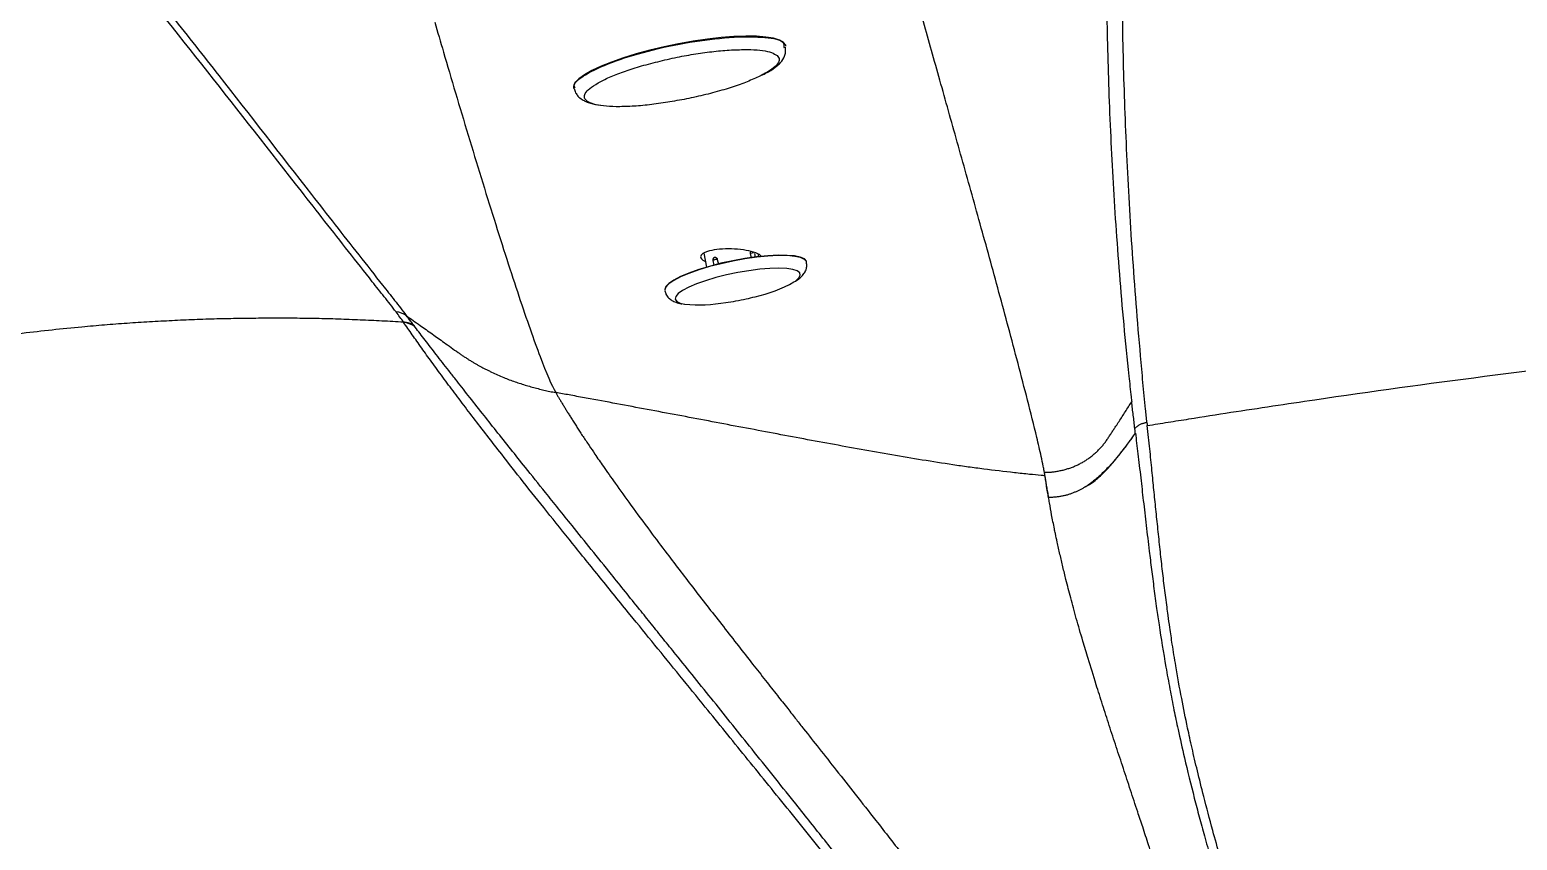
# Model space of a CAD drawing. Extents: x 527 to 611, y 788 to 934.
# Drawn here: x 552 to 562.29, y 873.05 to 878.65 of the extents above; entities that cross this region are included whole.
import ezdxf

# ---------------------------------------------------------------- set-up
doc = ezdxf.new("R2010")
doc.units = 0
doc.header["$MEASUREMENT"] = 0
doc.layers.add('1', color=4, linetype='Continuous')
doc.layers.add('GEOMETRY', color=4, linetype='Continuous', lineweight=25)

# ---------------------------------------------------------------- blocks, each defined once
blk = doc.blocks.new('2026_FLASH')
at = {"layer": 'GEOMETRY'}
for p, q in [((30.136, 75.221), (30.137, 75.215)), ((29.582, 73.795), (29.601, 73.698)), ((29.911, 73.763), (29.905, 73.792)), ((29.94, 73.767), (29.935, 73.792)), ((29.962, 73.77), (29.959, 73.785)), ((29.644, 73.743), (29.651, 73.711)), ((29.675, 73.751), (29.682, 73.719)), ((30.292, 73.732), (30.292, 73.734)), ((29.311, 73.538), (29.312, 73.535)), ((31.941, 72.254), (31.942, 72.253))]:
    blk.add_line(p, q, dxfattribs=at)
at = {"layer": 'GEOMETRY', "flags": 128}
for points in [[(30.149, 75.227), (30.148, 75.232), (30.133, 75.252), (30.105, 75.268), (30.064, 75.281), (30.011, 75.289), (29.947, 75.294), (29.873, 75.295), (29.79, 75.292), (29.701, 75.285), (29.606, 75.275), (29.507, 75.26), (29.407, 75.242), (29.307, 75.221), (29.208, 75.198), (29.114, 75.172), (29.025, 75.145), (28.944, 75.116), (28.871, 75.087), (28.808, 75.057), (28.757, 75.028), (28.718, 75), (28.692, 74.973), (28.679, 74.949), (28.679, 74.932)], [(30.292, 73.734), (30.291, 73.738), (30.277, 73.754), (30.249, 73.766), (30.209, 73.775), (30.157, 73.779), (30.095, 73.78), (30.024, 73.776), (29.947, 73.768), (29.866, 73.757), (29.783, 73.742), (29.7, 73.724), (29.62, 73.703), (29.546, 73.681), (29.479, 73.657)], [(30.292, 73.731), (30.291, 73.736), (30.277, 73.751), (30.25, 73.764), (30.21, 73.772), (30.158, 73.777), (30.095, 73.777), (30.025, 73.774), (29.948, 73.766), (29.866, 73.754), (29.783, 73.739), (29.701, 73.721), (29.621, 73.701), (29.546, 73.678), (29.479, 73.654)], [(30.205, 73.595), (30.215, 73.601), (30.239, 73.623), (30.249, 73.642), (30.246, 73.658), (30.228, 73.672), (30.198, 73.682), (30.155, 73.688), (30.101, 73.691), (30.038, 73.689), (29.968, 73.683), (29.894, 73.673), (29.816, 73.66), (29.739, 73.644), (29.664, 73.625), (29.594, 73.604), (29.531, 73.582)], [(29.675, 73.751), (29.67, 73.751), (29.663, 73.751), (29.656, 73.749), (29.65, 73.747), (29.646, 73.745), (29.644, 73.743), (29.644, 73.743)], [(29.479, 73.657), (29.421, 73.632), (29.374, 73.608), (29.34, 73.585), (29.318, 73.563), (29.311, 73.543), (29.311, 73.538)], [(29.479, 73.654), (29.421, 73.63), (29.375, 73.606), (29.34, 73.582), (29.319, 73.56), (29.311, 73.54), (29.312, 73.535)], [(29.531, 73.582), (29.477, 73.559), (29.435, 73.536), (29.404, 73.515), (29.387, 73.494), (29.383, 73.476), (29.394, 73.461), (29.418, 73.449), (29.449, 73.442)], [(32.566, 72.55), (32.565, 72.565), (32.563, 72.581)], [(32.647, 72.622), (32.648, 72.612), (32.649, 72.602)]]:
    blk.add_lwpolyline(points, dxfattribs=at)
at = {"layer": 'GEOMETRY'}
for centre, radius, start, end in [((29.931, 73.726), 0.0706, 94.0142, 111.3805), ((29.661, 73.747), 0.0175, 81.4047, 191.3397), ((29.734, 74.435), 0.963, 282.0846, 299.2886), ((29.442, 75.431), 2, 278.3787, 282.4779), ((29.442, 75.431), 2, 282.4779, 284.3007), ((29.554, 74.438), 1.001, 264.0283, 280.3197)]:
    blk.add_arc(centre, radius, start, end, dxfattribs=at)
for points, knots in [([(32.647, 72.622), (32.644, 72.653), (32.64, 72.684), (32.634, 72.746), (32.631, 72.777), (32.622, 72.87), (32.616, 72.931), (32.6, 73.114), (32.589, 73.235), (32.56, 73.593), (32.544, 73.826), (32.516, 74.281), (32.506, 74.504), (32.489, 74.936), (32.483, 75.147), (32.476, 75.555), (32.475, 75.754), (32.476, 76.137), (32.478, 76.322), (32.486, 76.68), (32.491, 76.852), (32.499, 77.058), (32.5, 77.099), (32.504, 77.18), (32.506, 77.22), (32.512, 77.339), (32.515, 77.416), (32.52, 77.492)], [0, 0, 0, 0, 0.015625, 0.015625, 0.03125, 0.03125, 0.0625, 0.0625, 0.125, 0.125, 0.25, 0.25, 0.375, 0.375, 0.5, 0.5, 0.625, 0.625, 0.75, 0.75, 0.875, 0.875, 0.90625, 0.90625, 0.9375, 0.9375, 1, 1, 1, 1]), ([(32.403, 77.418), (32.402, 77.406), (32.4, 77.381), (32.399, 77.344), (32.397, 77.309), (32.395, 77.275), (32.394, 77.244), (32.393, 77.214), (32.39, 77.155), (32.386, 77.066), (32.382, 76.952), (32.378, 76.827), (32.374, 76.698), (32.371, 76.559), (32.366, 76.287), (32.363, 75.871), (32.37, 75.274), (32.391, 74.653), (32.422, 74.102), (32.455, 73.651), (32.485, 73.301), (32.514, 73.016), (32.533, 72.837), (32.54, 72.777), (32.541, 72.766)], [0, 0, 0, 0, 0.010885, 0.021216, 0.030994, 0.040218, 0.048887, 0.057004, 0.064566, 0.096841, 0.129111, 0.154574, 0.193649, 0.226633, 0.258193, 0.392119, 0.516438, 0.648067, 0.774592, 0.839097, 0.903609, 0.968137, 0.993956, 1, 1, 1, 1]), ([(27.453, 73.388), (27.439, 73.405), (27.426, 73.423), (27.399, 73.458), (27.358, 73.51), (27.316, 73.562), (27.234, 73.667), (27.179, 73.736), (27.015, 73.945), (26.906, 74.084), (26.581, 74.5), (26.366, 74.775), (25.934, 75.323), (25.716, 75.595), (25.386, 76), (25.275, 76.134), (25.051, 76.403), (24.938, 76.536), (24.823, 76.669)], [0, 0, 0, 0, 0.015625, 0.015625, 0.03125, 0.0625, 0.0625, 0.125, 0.125, 0.25, 0.25, 0.5, 0.5, 0.75, 0.75, 0.875, 0.875, 1, 1, 1, 1]), ([(24.919, 76.634), (25.033, 76.502), (25.144, 76.369), (25.365, 76.102), (25.474, 75.968), (25.691, 75.7), (25.799, 75.565), (26.014, 75.294), (26.12, 75.159), (26.44, 74.75), (26.653, 74.476), (26.976, 74.061), (27.085, 73.922), (27.25, 73.712), (27.305, 73.642), (27.387, 73.538), (27.415, 73.503), (27.456, 73.45), (27.47, 73.433), (27.497, 73.398), (27.51, 73.38), (27.523, 73.363)], [0, 0, 0, 0, 0.125, 0.125, 0.25, 0.25, 0.375, 0.375, 0.5, 0.5, 0.75, 0.75, 0.875, 0.875, 0.9375, 0.9375, 0.96875, 0.96875, 0.984375, 0.984375, 1, 1, 1, 1]), ([(31.937, 72.279), (31.937, 72.282), (31.934, 72.296), (31.927, 72.332), (31.911, 72.41), (31.875, 72.563), (31.821, 72.778), (31.755, 73.032), (31.689, 73.28), (31.623, 73.524), (31.536, 73.843), (31.428, 74.23), (31.303, 74.675), (31.204, 75.027), (31.128, 75.296), (31.089, 75.435), (31.066, 75.514), (31.057, 75.546), (31.041, 75.601), (31.019, 75.678), (30.994, 75.769), (30.977, 75.829), (30.968, 75.858)], [0, 0, 0, 0, 0.002047, 0.0098595, 0.0254845, 0.0567345, 0.1192345, 0.1817345, 0.2442345, 0.3067345, 0.3692345, 0.4942345, 0.6192345, 0.7442345, 0.8067345, 0.8692345, 0.877047, 0.8848595, 0.9004845, 0.9317345, 0.9629845, 0.9942345, 0.9942345, 0.9942345, 0.9942345]), ([(27.72, 75.392), (27.74, 75.325), (27.812, 75.077), (27.892, 74.807), (28.011, 74.415), (28.132, 74.02), (28.306, 73.479), (28.456, 73.05), (28.529, 72.878), (28.557, 72.831)], [0, 0, 0, 0, 0.0485933, 0.1735933, 0.1735933, 0.2985933, 0.4235933, 0.5485933, 0.6735933, 0.6735933, 0.6735933, 0.6735933]), ([(28.692, 74.935), (28.688, 74.943), (28.674, 74.971), (28.77, 75.039), (28.962, 75.125), (29.228, 75.204), (29.525, 75.265), (29.702, 75.281), (29.791, 75.289)], [0, 0, 0, 0, 0.077255, 0.261804, 0.446353, 0.630902, 0.815451, 1, 1, 1, 1]), ([(29.791, 75.289), (29.867, 75.29), (30.019, 75.293), (30.137, 75.265), (30.136, 75.232), (30.136, 75.221)], [0, 0, 0, 0, 0.396177, 0.792354, 1, 1, 1, 1]), ([(29.975, 75.023), (29.983, 75.026), (30.021, 75.043), (30.057, 75.065), (30.091, 75.091), (30.118, 75.116), (30.139, 75.15), (30.149, 75.187), (30.147, 75.207), (30.146, 75.218)], [0, 0, 0, 0, 0.073913, 0.344033, 0.453603, 0.570524, 0.75111, 0.867169, 1, 1, 1, 1]), ([(29.773, 75.2), (29.733, 75.197), (29.655, 75.191), (29.526, 75.174), (29.394, 75.15), (29.262, 75.119), (29.136, 75.086), (29.023, 75.049), (28.925, 75.011), (28.847, 74.971), (28.789, 74.933), (28.757, 74.899), (28.752, 74.868), (28.773, 74.843), (28.817, 74.823), (28.885, 74.811), (28.974, 74.806), (29.083, 74.809), (29.203, 74.819), (29.331, 74.837), (29.463, 74.861), (29.595, 74.89), (29.721, 74.924), (29.835, 74.961), (29.932, 75), (30.01, 75.039), (30.068, 75.077), (30.101, 75.112), (30.106, 75.142), (30.084, 75.167), (30.041, 75.187), (29.973, 75.2), (29.884, 75.204), (29.81, 75.201), (29.773, 75.2)], [0, 0, 0, 0, 0.031876, 0.062463, 0.093119, 0.125146, 0.156858, 0.187421, 0.218073, 0.250056, 0.282024, 0.312672, 0.343245, 0.374979, 0.406906, 0.4375, 0.468061, 0.499935, 0.531755, 0.562351, 0.593012, 0.625034, 0.65678, 0.687361, 0.718015, 0.749983, 0.781893, 0.812517, 0.843102, 0.874889, 0.906885, 0.937543, 0.968153, 1, 1, 1, 1]), ([(28.684, 74.934), (28.687, 74.924), (28.692, 74.905), (28.713, 74.877), (28.738, 74.857), (28.767, 74.842), (28.807, 74.827), (28.843, 74.821), (28.868, 74.817)], [0, 0, 0, 0, 0.136835, 0.25137, 0.412913, 0.553486, 0.7055, 1, 1, 1, 1]), ([(29.773, 73.824), (29.745, 73.824), (29.689, 73.824), (29.629, 73.813), (29.593, 73.802), (29.574, 73.792), (29.562, 73.78), (29.558, 73.768), (29.564, 73.756), (29.574, 73.745), (29.588, 73.739), (29.593, 73.737)], [0, 0, 0, 0, 0.1882937, 0.3763272, 0.470547, 0.5652094, 0.659802, 0.7541493, 0.8489478, 0.9432928, 1, 1, 1, 1]), ([(29.98, 73.77), (29.979, 73.773), (29.972, 73.784), (29.928, 73.802), (29.858, 73.818), (29.801, 73.822), (29.773, 73.824)], [0, 0, 0, 0, 0.094572, 0.396093, 0.697516, 1, 1, 1, 1]), ([(29.905, 73.792), (29.905, 73.794), (29.904, 73.798), (29.906, 73.804), (29.908, 73.807), (29.91, 73.807), (29.91, 73.807)], [0, 0, 0, 0, 0.312229, 0.624579, 0.936972, 1, 1, 1, 1]), ([(29.664, 73.764), (29.666, 73.763), (29.669, 73.762), (29.673, 73.758), (29.675, 73.754), (29.675, 73.751)], [0, 0, 0, 0, 0.325789, 0.662376, 1, 1, 1, 1]), ([(30.215, 73.6), (30.225, 73.607), (30.246, 73.621), (30.269, 73.644), (30.286, 73.671), (30.296, 73.701), (30.293, 73.721), (30.292, 73.73)], [0, 0, 0, 0, 0.24008, 0.480933, 0.672106, 0.850653, 1, 1, 1, 1]), ([(29.313, 73.534), (29.315, 73.526), (29.319, 73.507), (29.338, 73.484), (29.361, 73.466), (29.391, 73.453), (29.413, 73.446), (29.429, 73.444), (29.43, 73.444)], [0, 0, 0, 0, 0.134936, 0.313207, 0.49413, 0.702431, 0.971322, 1, 1, 1, 1]), ([(27.523, 73.363), (27.555, 73.34), (27.615, 73.298), (27.702, 73.236), (27.79, 73.173), (27.85, 73.13), (27.882, 73.107)], [0, 0, 0, 0, 0.266437, 0.499998, 0.727806, 1, 1, 1, 1]), ([(31.464, 68.408), (31.45, 68.424), (31.424, 68.458), (31.384, 68.509), (31.344, 68.561), (31.302, 68.614), (31.261, 68.667), (31.218, 68.721), (31.175, 68.776), (31.096, 68.876), (30.975, 69.03), (30.824, 69.222), (30.664, 69.424), (30.496, 69.635), (30.339, 69.833), (30.143, 70.079), (29.921, 70.356), (29.647, 70.698), (29.444, 70.95), (29.302, 71.125), (29.219, 71.229), (29.097, 71.38), (28.908, 71.615), (28.69, 71.886), (28.495, 72.128), (28.356, 72.301), (28.244, 72.442), (28.144, 72.567), (28.046, 72.691), (27.953, 72.809), (27.876, 72.907), (27.818, 72.982), (27.773, 73.038), (27.731, 73.092), (27.692, 73.144), (27.654, 73.192), (27.619, 73.238), (27.585, 73.282), (27.554, 73.324), (27.533, 73.35), (27.523, 73.363)], [0, 0, 0, 0, 0.007979, 0.016079, 0.024299, 0.032638, 0.041095, 0.049669, 0.058359, 0.067164, 0.09693, 0.13109, 0.157553, 0.19212, 0.230596, 0.250676, 0.308709, 0.362469, 0.417, 0.435235, 0.453439, 0.471619, 0.516473, 0.584135, 0.634, 0.674761, 0.706236, 0.739397, 0.772624, 0.809007, 0.843374, 0.862636, 0.881452, 0.899813, 0.917711, 0.935137, 0.952086, 0.96855, 0.984523, 1, 1, 1, 1]), ([(27.523, 73.363), (27.528, 73.357), (27.537, 73.345), (27.55, 73.328), (27.563, 73.31), (27.572, 73.298), (27.576, 73.292)], [0, 0, 0, 0, 0.25, 0.500001, 0.75, 1, 1, 1, 1]), ([(32.649, 72.602), (32.697, 72.61), (32.745, 72.617), (32.841, 72.633), (32.889, 72.64), (33.034, 72.663), (33.13, 72.679), (33.42, 72.723), (33.614, 72.752), (34.197, 72.838), (34.588, 72.892), (35.375, 72.993), (35.77, 73.04), (36.366, 73.105), (36.714, 73.141), (37.064, 73.174), (37.264, 73.193), (37.314, 73.197), (38.966, 73.343), (40.59, 73.418), (43.84, 73.417), (45.465, 73.342), (47.116, 73.196), (47.166, 73.192), (47.366, 73.173), (47.716, 73.14), (48.064, 73.104), (48.66, 73.039), (49.055, 72.992), (49.842, 72.89), (50.233, 72.836), (50.816, 72.751), (51.01, 72.722), (51.3, 72.677), (51.396, 72.662), (51.541, 72.639), (51.589, 72.631), (51.685, 72.616), (51.733, 72.608), (51.781, 72.6)], [0, 0, 0, 0, 0.007812, 0.007812, 0.015625, 0.015625, 0.03125, 0.03125, 0.0625, 0.0625, 0.125, 0.125, 0.1875, 0.1875, 0.21875, 0.242188, 0.242188, 0.25, 0.25, 0.5, 0.5, 0.75, 0.75, 0.757812, 0.757812, 0.78125, 0.8125, 0.8125, 0.875, 0.875, 0.9375, 0.9375, 0.96875, 0.96875, 0.984375, 0.984375, 0.992188, 0.992188, 1, 1, 1, 1]), ([(27.505, 73.317), (27.48, 73.318), (27.43, 73.321), (27.355, 73.325), (27.28, 73.329), (27.205, 73.332), (27.129, 73.335), (27.054, 73.338), (26.978, 73.34), (26.902, 73.342), (26.826, 73.343), (26.75, 73.344), (26.674, 73.344), (26.597, 73.344), (26.521, 73.344), (26.444, 73.343), (26.367, 73.342), (26.29, 73.341), (26.213, 73.339), (26.136, 73.337), (26.058, 73.334), (25.981, 73.331), (25.903, 73.327), (25.826, 73.323), (25.748, 73.319), (25.67, 73.314), (25.592, 73.309), (25.514, 73.303), (25.436, 73.297), (25.358, 73.29), (25.168, 73.273), (24.867, 73.241), (24.454, 73.186), (24.043, 73.119), (23.696, 73.052), (23.398, 72.989), (23.205, 72.944), (23.048, 72.906), (22.938, 72.879), (22.816, 72.847), (22.652, 72.802), (22.451, 72.745), (22.216, 72.673), (21.98, 72.595), (21.763, 72.52), (21.569, 72.449), (21.399, 72.384), (21.233, 72.319), (21.071, 72.252), (20.913, 72.185), (20.759, 72.118), (20.61, 72.051), (20.464, 71.983), (20.322, 71.915), (20.185, 71.847), (20.051, 71.78), (19.964, 71.735), (19.921, 71.712)], [0, 0, 0, 0, 0.009612, 0.019246, 0.028901, 0.038578, 0.048275, 0.057993, 0.067732, 0.077491, 0.087269, 0.097067, 0.106885, 0.116721, 0.126577, 0.136451, 0.146343, 0.156253, 0.166181, 0.176127, 0.18609, 0.19607, 0.206067, 0.21608, 0.226109, 0.236155, 0.246217, 0.256294, 0.266386, 0.276493, 0.286616, 0.339977, 0.39351, 0.447174, 0.500965, 0.529666, 0.56465, 0.577309, 0.591735, 0.607929, 0.625887, 0.656631, 0.687755, 0.719269, 0.75118, 0.77455, 0.79744, 0.819848, 0.841776, 0.863226, 0.884198, 0.904693, 0.92471, 0.94425, 0.963313, 0.981896, 1, 1, 1, 1]), ([(31.42, 68.363), (31.407, 68.381), (31.38, 68.415), (31.341, 68.465), (31.304, 68.512), (31.269, 68.558), (31.235, 68.601), (31.202, 68.643), (31.171, 68.682), (31.142, 68.719), (31.115, 68.754), (31.042, 68.847), (30.926, 68.993), (30.715, 69.261), (30.46, 69.58), (30.159, 69.955), (29.871, 70.311), (29.623, 70.616), (29.415, 70.873), (29.241, 71.086), (29.056, 71.314), (28.864, 71.55), (28.671, 71.789), (28.494, 72.01), (28.33, 72.215), (28.195, 72.388), (28.082, 72.534), (27.987, 72.656), (27.899, 72.773), (27.829, 72.865), (27.776, 72.937), (27.737, 72.99), (27.7, 73.041), (27.664, 73.09), (27.63, 73.138), (27.597, 73.185), (27.565, 73.23), (27.534, 73.274), (27.514, 73.303), (27.505, 73.317)], [0, 0, 0, 0, 0.008348, 0.0163547, 0.0240184, 0.0313378, 0.0383118, 0.0449397, 0.0512209, 0.057155, 0.0627417, 0.067981, 0.1018133, 0.1329013, 0.1958562, 0.2546318, 0.3121624, 0.3682121, 0.4044291, 0.4410397, 0.4781402, 0.5254782, 0.5721572, 0.6184503, 0.6645566, 0.7105963, 0.7439822, 0.7776121, 0.8114665, 0.8455058, 0.862835, 0.880144, 0.8974239, 0.9146666, 0.9318637, 0.9490059, 0.9660831, 0.9830849, 1, 1, 1, 1]), ([(27.576, 73.292), (27.574, 73.294), (27.571, 73.296), (27.565, 73.3), (27.559, 73.303), (27.552, 73.306), (27.546, 73.308), (27.539, 73.311), (27.532, 73.312), (27.525, 73.314), (27.519, 73.315), (27.512, 73.316), (27.507, 73.317), (27.505, 73.317)], [0, 0, 0, 0, 0.090397, 0.181116, 0.272103, 0.363308, 0.454669, 0.546105, 0.637512, 0.728764, 0.819707, 0.91017, 1, 1, 1, 1]), ([(27.882, 73.107), (27.888, 73.103), (27.901, 73.094), (27.92, 73.081), (27.939, 73.069), (27.957, 73.057), (27.976, 73.045), (27.995, 73.034), (28.014, 73.023), (28.033, 73.013), (28.052, 73.002), (28.072, 72.992), (28.093, 72.982), (28.12, 72.968), (28.155, 72.953), (28.196, 72.935), (28.236, 72.919), (28.276, 72.905), (28.315, 72.892), (28.355, 72.879), (28.395, 72.868), (28.435, 72.857), (28.476, 72.847), (28.516, 72.838), (28.543, 72.833), (28.557, 72.831)], [0, 0, 0, 0, 0.0330742, 0.0655908, 0.0975686, 0.1290274, 0.1599866, 0.1904641, 0.2204692, 0.2500018, 0.2811436, 0.3125038, 0.3436449, 0.3750071, 0.437494, 0.500008, 0.55629, 0.6123329, 0.6681544, 0.7237842, 0.7792491, 0.8345732, 0.889783, 0.9449119, 1, 1, 1, 1]), ([(31.941, 72.254), (31.933, 72.255), (31.924, 72.256), (31.888, 72.259), (31.862, 72.262), (31.8, 72.268), (31.765, 72.272), (31.659, 72.283), (31.588, 72.292), (31.482, 72.306), (31.446, 72.31), (31.376, 72.32), (31.34, 72.325), (31.234, 72.341), (31.164, 72.352), (31.022, 72.375), (30.952, 72.387), (30.81, 72.411), (30.74, 72.423), (30.599, 72.449), (30.529, 72.462), (30.388, 72.488), (30.317, 72.501), (30.106, 72.54), (29.965, 72.567), (29.684, 72.62), (29.543, 72.647), (29.261, 72.7), (29.12, 72.726), (28.909, 72.766), (28.839, 72.779), (28.733, 72.798), (28.698, 72.805), (28.632, 72.817), (28.601, 72.823), (28.566, 72.829), (28.561, 72.83), (28.557, 72.831)], [0, 0, 0, 0, 0.007812, 0.007812, 0.03125, 0.03125, 0.0625, 0.0625, 0.125, 0.125, 0.15625, 0.15625, 0.1875, 0.1875, 0.25, 0.25, 0.3125, 0.3125, 0.375, 0.375, 0.4375, 0.4375, 0.5, 0.5, 0.625, 0.625, 0.75, 0.75, 0.875, 0.875, 0.9375, 0.9375, 0.96875, 0.96875, 0.996094, 0.996094, 1, 1, 1, 1]), ([(28.557, 72.831), (28.56, 72.825), (28.567, 72.813), (28.579, 72.794), (28.59, 72.774), (28.603, 72.754), (28.616, 72.732), (28.629, 72.71), (28.643, 72.687), (28.659, 72.663), (28.674, 72.638), (28.691, 72.612), (28.709, 72.584), (28.727, 72.556), (28.746, 72.526), (28.767, 72.495), (28.794, 72.455), (28.833, 72.397), (28.891, 72.312), (28.973, 72.197), (29.079, 72.049), (29.199, 71.886), (29.316, 71.73), (29.449, 71.556), (29.61, 71.347), (29.781, 71.129), (29.915, 70.958), (30.005, 70.843), (30.086, 70.74), (30.158, 70.65), (30.218, 70.573), (30.29, 70.481), (30.382, 70.365), (30.501, 70.214), (30.632, 70.048), (30.789, 69.849), (30.954, 69.637), (31.111, 69.435), (31.227, 69.285), (31.326, 69.158), (31.418, 69.039), (31.515, 68.913), (31.598, 68.805), (31.669, 68.712), (31.73, 68.631), (31.79, 68.552), (31.849, 68.475), (31.888, 68.423), (31.908, 68.398)], [0, 0, 0, 0, 0.008756, 0.017776, 0.027061, 0.036608, 0.046419, 0.056491, 0.066825, 0.077419, 0.088271, 0.099382, 0.110748, 0.122369, 0.134242, 0.146365, 0.158738, 0.180742, 0.21127, 0.250263, 0.297605, 0.34916, 0.390132, 0.42073, 0.478302, 0.53334, 0.558056, 0.580125, 0.599536, 0.616275, 0.63033, 0.64169, 0.666002, 0.69251, 0.721212, 0.752091, 0.794613, 0.82846, 0.85363, 0.870119, 0.892517, 0.913603, 0.933371, 0.947094, 0.960622, 0.97395, 0.987077, 1, 1, 1, 1]), ([(31.937, 72.279), (31.942, 72.279), (31.951, 72.279), (31.965, 72.279), (31.979, 72.28), (31.992, 72.281), (32.006, 72.283), (32.019, 72.285), (32.033, 72.287), (32.047, 72.29), (32.06, 72.293), (32.073, 72.296), (32.087, 72.3), (32.1, 72.304), (32.113, 72.308), (32.126, 72.313), (32.138, 72.317), (32.151, 72.323), (32.163, 72.328), (32.176, 72.334), (32.188, 72.341), (32.2, 72.347), (32.212, 72.354), (32.223, 72.361), (32.234, 72.369), (32.246, 72.376), (32.256, 72.384), (32.267, 72.393), (32.277, 72.401), (32.288, 72.41), (32.297, 72.419), (32.307, 72.428), (32.316, 72.438), (32.326, 72.447), (32.334, 72.457), (32.343, 72.467), (32.351, 72.478), (32.359, 72.488), (32.367, 72.499), (32.374, 72.51), (32.381, 72.521), (32.388, 72.532), (32.396, 72.543), (32.403, 72.554), (32.41, 72.565), (32.417, 72.576), (32.424, 72.586), (32.437, 72.605), (32.454, 72.631), (32.476, 72.665), (32.498, 72.698), (32.519, 72.732), (32.534, 72.755), (32.541, 72.766)], [0, 0, 0, 0, 0.016307, 0.032618, 0.048929, 0.06524, 0.08155, 0.097859, 0.114166, 0.130471, 0.146775, 0.163076, 0.179376, 0.195676, 0.211975, 0.228275, 0.244576, 0.260881, 0.277189, 0.293498, 0.309808, 0.326118, 0.342428, 0.358738, 0.375047, 0.391355, 0.407662, 0.423967, 0.440269, 0.456569, 0.472866, 0.48916, 0.505449, 0.521734, 0.538017, 0.5543, 0.570585, 0.586872, 0.603161, 0.619462, 0.635775, 0.652093, 0.668414, 0.684736, 0.701057, 0.717379, 0.733699, 0.750016, 0.800038, 0.850039, 0.900026, 0.95001, 1, 1, 1, 1]), ([(32.563, 72.581), (32.561, 72.597), (32.559, 72.612), (32.556, 72.643), (32.554, 72.658), (32.548, 72.705), (32.545, 72.735), (32.541, 72.766)], [0, 0, 0, 0, 0.25, 0.25, 0.5, 0.5, 1, 1, 1, 1]), ([(32.566, 72.55), (32.55, 72.526), (32.518, 72.483), (32.471, 72.422), (32.429, 72.369), (32.39, 72.324), (32.355, 72.288), (32.329, 72.263), (32.311, 72.246), (32.298, 72.235), (32.284, 72.224), (32.27, 72.213), (32.255, 72.202), (32.24, 72.191), (32.224, 72.18), (32.207, 72.17), (32.189, 72.16), (32.171, 72.151), (32.151, 72.142), (32.131, 72.134), (32.11, 72.126), (32.089, 72.12), (32.066, 72.115), (32.043, 72.11), (32.019, 72.107), (31.994, 72.105), (31.977, 72.105), (31.968, 72.105)], [0, 0, 0, 0, 0.113527, 0.214961, 0.304109, 0.381242, 0.446582, 0.50001, 0.52145, 0.543416, 0.565901, 0.588919, 0.612485, 0.636597, 0.661233, 0.686373, 0.712001, 0.738107, 0.764697, 0.791791, 0.819425, 0.847642, 0.876503, 0.906083, 0.936464, 0.967738, 1, 1, 1, 1]), ([(32.214, 72.177), (32.226, 72.182), (32.267, 72.203), (32.352, 72.275), (32.457, 72.395), (32.53, 72.498), (32.567, 72.549)], [0, 0, 0, 0, 0.07318, 0.25908, 0.629933, 1, 1, 1, 1]), ([(32.647, 72.622), (32.645, 72.622), (32.64, 72.621), (32.634, 72.62), (32.626, 72.618), (32.618, 72.616), (32.609, 72.613), (32.6, 72.609), (32.591, 72.604), (32.581, 72.598), (32.572, 72.59), (32.566, 72.584), (32.563, 72.581)], [0, 0, 0, 0, 0.0614879, 0.1313302, 0.2095183, 0.2960754, 0.391069, 0.4946367, 0.6069812, 0.7283584, 0.8591551, 1, 1, 1, 1]), ([(32.567, 72.55), (32.57, 72.527), (32.575, 72.479), (32.584, 72.405), (32.594, 72.324), (32.606, 72.217), (32.622, 72.08), (32.641, 71.912), (32.66, 71.753), (32.678, 71.607), (32.695, 71.475), (32.712, 71.347), (32.738, 71.171), (32.767, 70.987), (32.804, 70.786), (32.832, 70.641), (32.865, 70.484), (32.91, 70.283), (32.96, 70.079), (33.008, 69.896), (33.045, 69.76), (33.084, 69.623), (33.126, 69.478), (33.169, 69.333), (33.207, 69.213), (33.234, 69.124), (33.254, 69.061), (33.275, 68.996), (33.296, 68.931), (33.311, 68.886), (33.318, 68.864)], [0, 0, 0, 0, 0.026515, 0.055251, 0.086215, 0.118856, 0.178127, 0.241288, 0.304528, 0.348321, 0.392199, 0.436165, 0.470834, 0.553509, 0.593474, 0.629317, 0.661119, 0.705654, 0.765619, 0.792446, 0.819368, 0.84898, 0.875619, 0.907236, 0.935482, 0.947801, 0.960415, 0.973322, 0.986518, 1, 1, 1, 1]), ([(33.381, 68.882), (33.377, 68.896), (33.368, 68.923), (33.354, 68.965), (33.341, 69.007), (33.327, 69.049), (33.313, 69.092), (33.299, 69.136), (33.285, 69.18), (33.271, 69.224), (33.257, 69.269), (33.243, 69.315), (33.229, 69.36), (33.215, 69.407), (33.201, 69.453), (33.18, 69.525), (33.146, 69.642), (33.096, 69.822), (33.043, 70.021), (32.996, 70.21), (32.959, 70.368), (32.922, 70.536), (32.883, 70.729), (32.849, 70.921), (32.823, 71.081), (32.806, 71.196), (32.794, 71.281), (32.782, 71.372), (32.768, 71.481), (32.752, 71.614), (32.737, 71.749), (32.723, 71.886), (32.708, 72.023), (32.697, 72.135), (32.688, 72.224), (32.681, 72.293), (32.674, 72.366), (32.666, 72.442), (32.658, 72.521), (32.652, 72.575), (32.649, 72.602)], [0, 0, 0, 0, 0.008148, 0.016398, 0.02475, 0.033201, 0.041749, 0.050393, 0.059131, 0.067964, 0.076889, 0.085906, 0.095016, 0.104216, 0.113506, 0.122886, 0.146974, 0.183271, 0.231537, 0.269092, 0.30349, 0.334833, 0.383193, 0.441169, 0.482197, 0.515229, 0.540217, 0.557169, 0.599019, 0.642377, 0.687229, 0.736294, 0.785286, 0.834185, 0.858457, 0.884081, 0.911054, 0.93937, 0.969023, 1, 1, 1, 1]), ([(32.961, 68.754), (32.957, 68.766), (32.948, 68.793), (32.935, 68.837), (32.919, 68.886), (32.902, 68.941), (32.883, 69.002), (32.862, 69.069), (32.839, 69.141), (32.814, 69.218), (32.787, 69.301), (32.751, 69.415), (32.707, 69.549), (32.66, 69.695), (32.619, 69.82), (32.577, 69.947), (32.532, 70.083), (32.483, 70.234), (32.433, 70.383), (32.385, 70.53), (32.339, 70.674), (32.289, 70.83), (32.244, 70.976), (32.198, 71.128), (32.158, 71.268), (32.119, 71.409), (32.089, 71.526), (32.065, 71.625), (32.045, 71.712), (32.027, 71.788), (32.015, 71.846), (32.002, 71.91), (31.988, 71.981), (31.975, 72.053), (31.966, 72.105), (31.959, 72.147), (31.95, 72.196), (31.945, 72.233), (31.942, 72.253)], [0, 0, 0, 0, 0.007261, 0.015645, 0.025148, 0.035765, 0.047491, 0.060318, 0.074237, 0.089238, 0.105301, 0.122409, 0.155136, 0.183975, 0.209041, 0.230404, 0.262061, 0.294813, 0.328747, 0.363946, 0.400475, 0.438378, 0.491595, 0.529856, 0.583799, 0.635372, 0.684569, 0.720233, 0.756343, 0.792833, 0.818312, 0.832814, 0.876762, 0.914185, 0.931486, 0.948145, 0.972471, 1, 1, 1, 1]), ([(31.968, 72.105), (31.967, 72.111), (31.964, 72.124), (31.961, 72.144), (31.957, 72.163), (31.954, 72.181), (31.95, 72.2), (31.947, 72.218), (31.944, 72.235), (31.943, 72.247), (31.942, 72.253)], [0, 0, 0, 0, 0.124569, 0.249203, 0.373927, 0.498768, 0.623756, 0.748926, 0.874323, 1, 1, 1, 1])]:
    blk.add_open_spline(points, degree=3, knots=knots, dxfattribs=at)
for points in [[(27.505, 73.317), (27.488, 73.34), (27.471, 73.364), (27.453, 73.388)], [(27.523, 73.363), (27.503, 73.378), (27.478, 73.386), (27.453, 73.388)], [(27.523, 73.363), (27.542, 73.339), (27.559, 73.315), (27.575, 73.291)], [(27.505, 73.317), (27.53, 73.315), (27.555, 73.306), (27.575, 73.291)], [(31.941, 72.254), (31.94, 72.262), (31.939, 72.27), (31.937, 72.279)]]:
    blk.add_open_spline(points, degree=3, dxfattribs=at)

msp = doc.modelspace()

# ---------------------------------------------------------------- block references
at = {"layer": '1'}
msp.add_blockref('2026_FLASH', (527.079, 803.314), dxfattribs=at)

doc.saveas('drawing.dxf')
